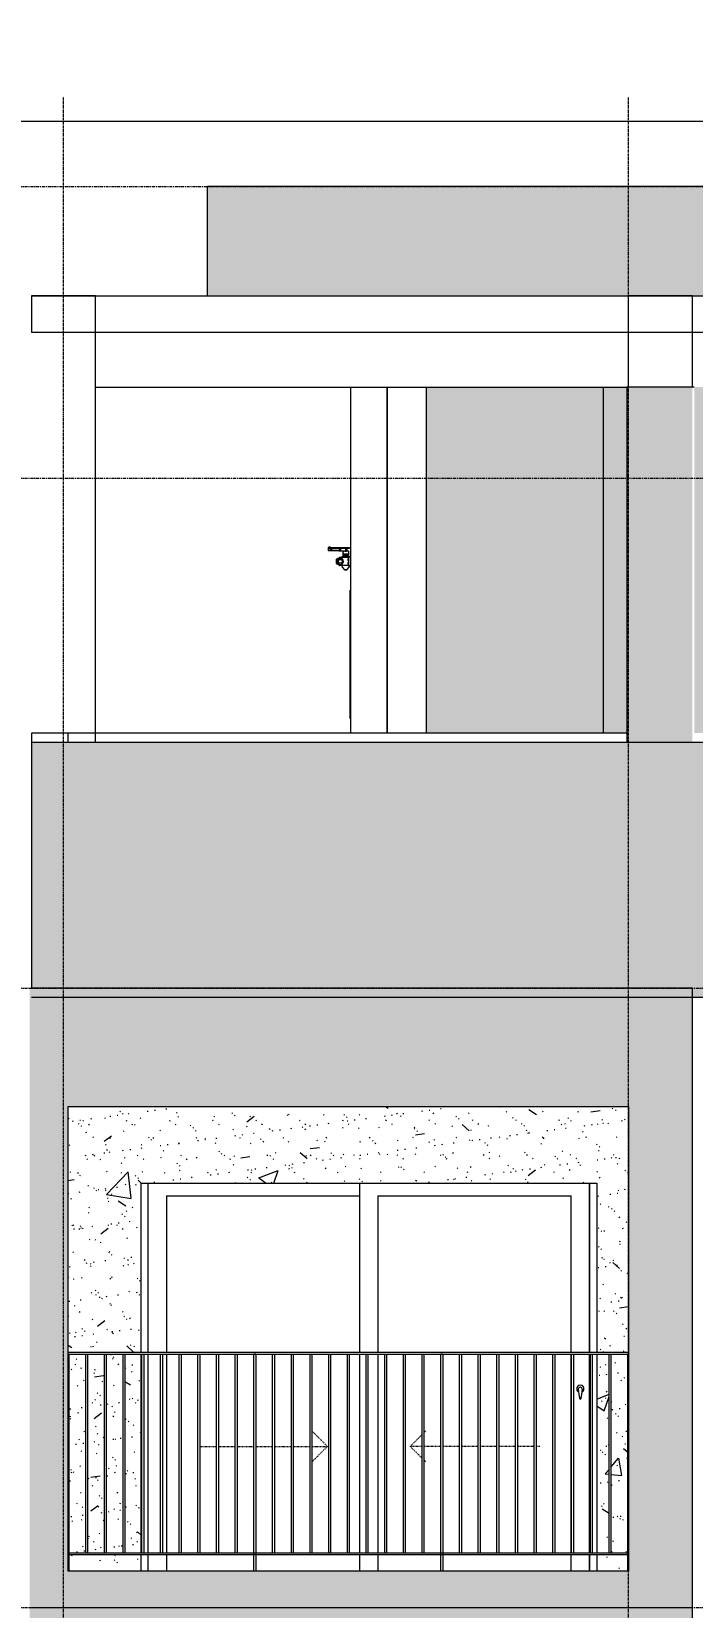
# Model space of a CAD drawing. Header units: millimetres. Extents: x 3451 to 201731, y -8641 to 35300.
# Drawn here: x 69762 to 73387, y 26000 to 34652 of the extents above; entities that cross this region are included whole.
import ezdxf

# ---------------------------------------------------------------- set-up
doc = ezdxf.new("R2010")
doc.units = ezdxf.units.MM
for name, pattern in [('Centre', [31.75, 6.35, -4.7625, 15.875, -4.7625]), ('Dash', [6, 3, -3]), ('Grid Line', [22.225, 12.7, -3.175, 3.175, -3.175])]:
    doc.linetypes.add(name, pattern=pattern)
for name, color, linetype, lineweight in [('0-1', 7, 'Continuous', 5), ('A-ANNO-DIMS', 211, 'Continuous', 9), ('A-ANNO-DIMS-150', 211, 'Continuous', 9), ('A-DOOR', 31, 'Continuous', 9), ('A-DOOR-FRAM', 31, 'Continuous', 9), ('A-DOOR-HDLN', 31, 'Dash', 18), ('A-FLOR-2', 7, 'Continuous', 9), ('A-FLOR-HRAL', 11, 'Continuous', 9), ('A-FLOR-LEVL-2', 51, 'Centre', 9), ('A-WALL', 113, 'Continuous', 9), ('A-WALL-PATT-2', 9, 'Continuous', 9), ('A-WALL-PATT-3', 111, 'Continuous', 5), ('A-WALL-PATT-4', 111, 'Continuous', 9), ('I-WALL', 2, 'Continuous', 9), ('I-WALL-1', 7, 'Continuous', 9), ('S-BEAM-3', 7, 'Continuous', 9), ('S-COLS', 52, 'Continuous', 9), ('S-COLS-1', 7, 'Continuous', 9), ('S-GRID-1', 1, 'Grid Line', 9)]:
    doc.layers.add(name, color=color, linetype=linetype, lineweight=lineweight)
doc.styles.add('UTM Avo', font='', dxfattribs={"width": 0.9, "height": 375})
doc.styles.get('UTM Avo').set_extended_font_data('UTM Avo')
doc.dimstyles.new('1_Dim_chi_tiet_2_5', dxfattribs={"dimscale": 304.8, "dimtxt": 374.737856, "dimasz": 0.590551, "dimexe": 0.492126, "dimexo": 0.0625, "dimgap": 0.049213, "dimtad": 1, "dimdec": 0, "dimrnd": 5, "dimzin": 0, "dimdsep": 46, "dimtxsty": 'UTM Avo', "dimblk1": 'OBLIQUE', "dimblk2": 'OBLIQUE', "dimsah": 1, "dimcen": 0.09, "dimdle": 0.492126, "dimazin": 0, "dimtfac": 1, "dimtdec": 4, "dimtix": 1, "dimtmove": 0, "dimatfit": 3, "dimfxl": 0.984252, "dimfxlon": 1, "dimtvp": 1, "dimtolj": 1, "dimtzin": 0, "dimarcsym": 2})

# ---------------------------------------------------------------- blocks, each defined once
blk = doc.blocks.new('NCV_TKTC_KET CAU_rvt-1-TKCS_MẶT CẮT C')
at = {"layer": 'A-FLOR-2'}
for p, q in [((69761.9, 33200), (69761.9, 33000)), ((69761.9, 33200), (78236.9, 33200)), ((78236.9, 33000), (69761.9, 33000))]:
    blk.add_line(p, q, dxfattribs=at)
at = {"layer": 'S-BEAM-3'}
blk.add_line((70111.8, 32700), (73026.9, 32700), dxfattribs=at)
at = {"layer": 'S-COLS-1'}
for p, q in [((70111.8, 33200), (69761.8, 33200)), ((70111.8, 30750), (70111.8, 33200)), ((73036.9, 32700), (73036.9, 33200)), ((73386.9, 33200), (73036.9, 33200)), ((73386.9, 32700), (73386.9, 33200))]:
    blk.add_line(p, q, dxfattribs=at)
blk = doc.blocks.new('NCV_TKTC_TANG 6 - 8_rvt-2-TKCS_MẶT CẮT C')
at = {"layer": 'A-WALL-PATT-2'}
h = blk.add_hatch(dxfattribs=at)
h.set_pattern_fill('FP_4', color=256, style=0, pattern_type=2)
h.set_pattern_definition([(50, (49422.4, 14125), (1093.104, -95.634), [114.3, -1257.3]), (355, (49422.4, 14125), (-211.457, 1146.34), [91.44, -1005.84]), (100.451, (49513.5, 14117), (881.656, 1050.7), [97.14, -1068.54]), (46.184, (49422.4, 14429.8), (1626.475, -252.26), [171.45, -1885.95]), (96.636, (49558, 14408.8), (1424.42, 1484.565), [145.71, -1602.81]), (351.184, (49422.4, 14429.8), (1424.43, 1484.55), [137.16, -1508.76]), (21, (49574.8, 14353.6), (909.686, -613.59), [114.3, -1257.3]), (326, (49574.8, 14353.6), (370.81, 1105.13), [91.44, -1005.84]), (71.451, (49650.6, 14302.5), (1280.503, 491.528), [97.14, -1068.54]), (37.5, (49422.43, 14125), (18.5313, 507.33), [50.292, -943.356, 50.292, -970.788, -1009.65]), (37.5, (49422.43, 14125), (18.5313, 507.33), [-2014.728, 50.292, -959.358]), (7.5, (49422.43, 14125), (400.918, 601.084), [50.292, -531.876, 50.292, -920.496, -384.81]), (7.5, (49422.43, 14125), (400.918, 601.084), [-1552.956, 50.292, -334.518]), (327.5, (49082.58, 14125), (813.545, -34.374), [50.292, -330.708, 50.292, -1138.428, -1577.34]), (327.5, (49082.58, 14125), (813.545, -34.374), [-1569.72, 50.292, -1527.048]), (317.5, (48930.2, 14125), (888.775, 152.56), [50.292, -445.008, 50.292, -739.14, -1120.14]), (317.5, (48930.2, 14125), (888.775, 152.56), [-1284.732, 50.292, -1069.848])])
h.paths.add_polyline_path([(73031.9, 26200), (73031.9, 26290), (72861.9, 26290), (72861.9, 26200), (72883, 26200)])
h.paths.add_polyline_path([(70310.7, 26200), (70362.4, 26200), (70362.4, 26290), (69966.9, 26290), (69966.9, 26200), (69997.6, 26200)])
h.paths.add_polyline_path([(70161.9, 26300), (70161.9, 27390), (70069.4, 27390), (70069.4, 26300)])
h.paths.add_polyline_path([(70274.4, 26300), (70362.4, 26300), (70362.4, 27390), (70274.4, 27390), (70274.4, 27334.1)])
h.paths.add_polyline_path([(73031.9, 26300), (73031.9, 27390), (72939.4, 27390), (72939.4, 26300)])
h.paths.add_polyline_path([(72929.4, 26300), (72929.4, 27390), (72861.9, 27390), (72861.9, 26300), (72883, 26300)])
h.paths.add_polyline_path([(70171.9, 26300), (70264.4, 26300), (70264.4, 27390), (70171.9, 27390), (70171.9, 27217.9)])
h.paths.add_polyline_path([(70005.8, 26300), (70059.4, 26300), (70059.4, 27390), (69966.9, 27390), (69966.9, 26300)])
h.paths.add_polyline_path([(69961.9, 27400), (70362.4, 27400), (70362.4, 28330), (72861.9, 28330), (72861.9, 27400), (73035.3, 27400), (73035.3, 28750), (69961.9, 28750), (69961.9, 28533.1)])
h = blk.add_hatch(dxfattribs=at)
h.set_pattern_fill('FP_5', color=256, style=0, pattern_type=2)
h.set_pattern_definition([(37.5, (49422.43, 14125), (-4.79953, 146.8239), [5.029, -110.795, 5.029, -124.511, -123.825]), (37.5, (49422.43, 14125), (-4.79953, 146.8239), [-245.364, 5.029, -118.796]), (7.5, (49422.43, 14125), (134.8574, 215.0472), [5.029, -57.455, 5.029, -99.365, -40.005]), (7.5, (49422.43, 14125), (134.8574, 215.0472), [-166.878, 5.029, -34.976]), (327.5, (49328.7, 14125), (237.29776, 0.4316), [5.029, -33.071, 5.029, -132.131, -179.07]), (327.5, (49328.7, 14125), (237.29776, 0.4316), [-175.26, 5.029, -174.041]), (317.5, (49328.7, 14125), (229.067, 66.8792), [5.029, -14.021, 5.029, -84.887, -102.87]), (317.5, (49328.7, 14125), (229.067, 66.8792), [-108.966, 5.029, -97.841])])
h.paths.add_polyline_path([(73031.9, 26200), (73031.9, 26290), (72861.9, 26290), (72861.9, 26200), (72883, 26200)])
h.paths.add_polyline_path([(70310.7, 26200), (70362.4, 26200), (70362.4, 26290), (69966.9, 26290), (69966.9, 26200), (69997.6, 26200)])
h.paths.add_polyline_path([(70161.9, 26300), (70161.9, 27390), (70069.4, 27390), (70069.4, 26300)])
h.paths.add_polyline_path([(70274.4, 26300), (70362.4, 26300), (70362.4, 27390), (70274.4, 27390), (70274.4, 27334.1)])
h.paths.add_polyline_path([(73031.9, 26300), (73031.9, 27390), (72939.4, 27390), (72939.4, 26300)])
h.paths.add_polyline_path([(72929.4, 26300), (72929.4, 27390), (72861.9, 27390), (72861.9, 26300), (72883, 26300)])
h.paths.add_polyline_path([(70171.9, 26300), (70264.4, 26300), (70264.4, 27390), (70171.9, 27390), (70171.9, 27217.9)])
h.paths.add_polyline_path([(70005.8, 26300), (70059.4, 26300), (70059.4, 27390), (69966.9, 27390), (69966.9, 26300)])
h.paths.add_polyline_path([(69961.9, 27400), (70362.4, 27400), (70362.4, 28330), (72861.9, 28330), (72861.9, 27400), (73035.3, 27400), (73035.3, 28750), (69961.9, 28750), (69961.9, 28533.1)])
at = {"layer": 'I-WALL-1'}
for p, q in [((70362.4, 27400), (70362.4, 28330)), ((70362.4, 28330), (72861.9, 28330)), ((72861.9, 28330), (72861.9, 27400)), ((70362.4, 26300), (70362.4, 27390)), ((72861.9, 27390), (72861.9, 26300)), ((70362.4, 26200), (70362.4, 26290)), ((72861.9, 26290), (72861.9, 26200))]:
    blk.add_line(p, q, dxfattribs=at)
blk = doc.blocks.new('FD_01 - FD_01-1200x2200mm-V37-TKCS_MẶT CẮT C')
at = {"layer": 'A-DOOR'}
for p, q in [((71388.5, 31818.5), (71388.5, 31815.5)), ((71388.9, 31818.5), (71388.9, 31818.5)), ((71388.9, 31818.5), (71396.6, 31818.5)), ((71388.9, 31815.5), (71388.9, 31815.5)), ((71388.9, 31815.5), (71396.6, 31815.5)), ((71389.6, 31814.5), (71389.6, 31800.5)), ((71390.1, 31820.3), (71390.1, 31818.5)), ((71402.1, 31820.3), (71390.1, 31820.3)), ((71390.1, 31820.3), (71402.1, 31820.3)), ((71390.2, 31814.5), (71394.4, 31814.5)), ((71394.4, 31800.5), (71390.4, 31800.5)), ((71391.1, 31815.5), (71391.1, 31814.5)), ((71394.4, 31814.5), (71402.6, 31814.5)), ((71402, 31800.5), (71394.4, 31800.5)), ((71396.1, 31818.5), (71398.6, 31818.5)), ((71398.6, 31818.5), (71396.1, 31818.5)), ((71397.7, 31818.5), (71396.1, 31818.5)), ((71396.1, 31818.5), (71397.7, 31818.5)), ((71396.1, 31815.5), (71398.6, 31815.5)), ((71398.6, 31815.5), (71396.1, 31815.5)), ((71398.6, 31815.5), (71396.1, 31815.5)), ((71396.1, 31815.5), (71398.6, 31815.5)), ((71398.2, 31818.5), (71396.6, 31818.5)), ((71396.6, 31818.5), (71398.2, 31818.5)), ((71398.2, 31815.5), (71396.6, 31815.5)), ((71396.6, 31815.5), (71398.2, 31815.5)), ((71447.6, 31812.5), (71397.6, 31812.5)), ((71397.6, 31802.5), (71447.6, 31802.5)), ((71398.2, 31818.5), (71448.8, 31818.5)), ((71398.2, 31815.5), (71448.8, 31815.5)), ((71401.1, 31814.5), (71401.1, 31815.5)), ((71401.4, 31809.5), (71401.4, 31811.5)), ((71401.4, 31804.8), (71401.4, 31807.2)), ((71402.6, 31814.5), (71402, 31814.5)), ((71402, 31814.5), (71403.6, 31814.5)), ((71402, 31814.5), (71402, 31800.5)), ((71403.6, 31800.5), (71402, 31800.5)), ((71402.1, 31818.5), (71402.1, 31820.3)), ((71402.6, 31800.5), (71402.6, 31814.5)), ((71403.1, 31811.5), (71403.4, 31811.5)), ((71403.4, 31803.5), (71403.1, 31803.5)), ((71403.4, 31811.5), (71405.3, 31811.5)), ((71405.3, 31803.5), (71403.4, 31803.5)), ((71405.3, 31811.5), (71405.3, 31803.5)), ((71425.4, 31814.5), (71423.4, 31814.5)), ((71423.4, 31814.5), (71425.4, 31814.5)), ((71491.4, 31814.5), (71425.4, 31814.5)), ((71434.6, 31730.7), (71434.6, 31754.3)), ((71435.6, 31756.1), (71451.1, 31764.7)), ((71444, 31742.5), (71449.8, 31752.5)), ((71452.3, 31813.5), (71447.6, 31813.5)), ((71447.6, 31801.5), (71452.3, 31801.5)), ((71448.8, 31818.5), (71449.8, 31818.5)), ((71448.8, 31815.5), (71449.8, 31815.5)), ((71449.8, 31818.5), (71475.4, 31818.5)), ((71449.8, 31815.5), (71475.4, 31815.5)), ((71449.8, 31752.5), (71461.4, 31752.5)), ((71452.1, 31765), (71496.3, 31765)), ((71452.3, 31800.5), (71480.4, 31800.5)), ((71461.4, 31752.5), (71467.1, 31742.5)), ((71465.4, 31772), (71465.4, 31765)), ((71466.1, 31772), (71465.4, 31772)), ((71465.4, 31772), (71479.9, 31772)), ((71500.4, 31798), (71470.4, 31798)), ((71470.4, 31784.6), (71470.4, 31792.9)), ((71470.4, 31776), (71470.4, 31782)), ((71470.4, 31782), (71485.4, 31782)), ((71485.4, 31776), (71470.4, 31776)), ((71480.4, 31798), (71474.6, 31798)), ((71474.9, 31784), (71482.2, 31784)), ((71474.9, 31782), (71474.9, 31784)), ((71474.9, 31774), (71474.9, 31776)), ((71478.6, 31774), (71474.9, 31774)), ((71475.4, 31818.5), (71476.6, 31818.5)), ((71475.4, 31815.5), (71476.6, 31815.5)), ((71475.9, 31818.5), (71476.5, 31818.5)), ((71476.5, 31818.5), (71475.9, 31818.5)), ((71475.9, 31815.5), (71476.5, 31815.5)), ((71476.5, 31815.5), (71475.9, 31815.5)), ((71475.9, 31774), (71475.9, 31772)), ((71477.1, 31774), (71475.9, 31774)), ((71475.9, 31774), (71476.2, 31774)), ((71476.2, 31774), (71477.1, 31774)), ((71476.6, 31818.5), (71505.9, 31818.5)), ((71476.6, 31815.5), (71505.9, 31815.5)), ((71482.6, 31774), (71478.6, 31774)), ((71478.6, 31774), (71482.6, 31774)), ((71482.2, 31774), (71478.6, 31774)), ((71479.9, 31772), (71504.5, 31772)), ((71480, 31800.7), (71480, 31798)), ((71484, 31798), (71480, 31798)), ((71480, 31798), (71480.1, 31798)), ((71480.7, 31798), (71481.6, 31798)), ((71481.6, 31798), (71481.1, 31798)), ((71481.1, 31798), (71484.3, 31798)), ((71481.2, 31800.7), (71481.2, 31797.7)), ((71482.2, 31784), (71492.3, 31784)), ((71482.2, 31782), (71482.2, 31784)), ((71482.2, 31774), (71482.2, 31776)), ((71487.3, 31774), (71482.2, 31774)), ((71482.6, 31774), (71487.3, 31774)), ((71487.3, 31774), (71482.6, 31774)), ((71483.6, 31814), (71487.6, 31814)), ((71487.6, 31801), (71483.6, 31801)), ((71491, 31798), (71484, 31798)), ((71484.3, 31798), (71489.8, 31798)), ((71485.4, 31814), (71487.4, 31814)), ((71487.4, 31801), (71485.4, 31801)), ((71485.4, 31782), (71500.4, 31782)), ((71500.4, 31776), (71485.4, 31776)), ((71487.3, 31774), (71491.3, 31774)), ((71493.6, 31774), (71487.3, 31774)), ((71492.3, 31774), (71487.3, 31774)), ((71487.4, 31814), (71489.3, 31814)), ((71489.3, 31801), (71487.4, 31801)), ((71488.9, 31814), (71487.6, 31814)), ((71487.6, 31801), (71487.6, 31814)), ((71487.6, 31814), (71488.8, 31814)), ((71487.6, 31801), (71487.6, 31814)), ((71487.6, 31801), (71488.9, 31801)), ((71489.3, 31814), (71492.7, 31814)), ((71489.3, 31801), (71489.3, 31814)), ((71492.7, 31801), (71489.3, 31801)), ((71489.8, 31798), (71489.4, 31798)), ((71489.8, 31797.7), (71489.8, 31814)), ((71496.3, 31798), (71490.5, 31798)), ((71490.8, 31798), (71491, 31798)), ((71491, 31798), (71491, 31814)), ((71491.3, 31774), (71493.9, 31774)), ((71491.4, 31814.5), (71493.4, 31814.5)), ((71493.4, 31814.5), (71491.4, 31814.5)), ((71492.3, 31784), (71495, 31784)), ((71492.3, 31782), (71492.3, 31784)), ((71492.3, 31774), (71492.3, 31776)), ((71493.6, 31774), (71492.3, 31774)), ((71493.5, 31801), (71493.5, 31814)), ((71493.9, 31774), (71493.6, 31774)), ((71495, 31774), (71493.6, 31774)), ((71493.9, 31772), (71493.9, 31774)), ((71495, 31782), (71495, 31784)), ((71495, 31774), (71495, 31776)), ((71496.3, 31765), (71499.3, 31765)), ((71504.5, 31765), (71498.8, 31765)), ((71499.3, 31765), (71500.3, 31765)), ((71511.9, 31765), (71500.3, 31765)), ((71500.4, 31792.9), (71500.4, 31784.6)), ((71500.4, 31782), (71500.4, 31776)), ((71500.6, 31762), (71500.6, 31723)), ((71504.5, 31772), (71503.8, 31772)), ((71503.8, 31765), (71504.5, 31765)), ((71504.5, 31765), (71504.5, 31772)), ((71505.9, 31815.5), (71505.9, 31818.5)), ((71451.1, 31720.3), (71435.6, 31728.9)), ((71449.8, 31732.5), (71444, 31742.5)), ((71461.4, 31732.5), (71449.8, 31732.5)), ((71496.3, 31720), (71452.1, 31720)), ((71467.1, 31742.5), (71461.4, 31732.5)), ((71465.4, 31720), (71465.4, 31712.4)), ((71465.7, 31711.7), (71478.7, 31696.3)), ((71479.4, 31697), (71481.3, 31697)), ((71481.3, 31697), (71479.4, 31697)), ((71488.4, 31696), (71481.4, 31696)), ((71481.4, 31696), (71488.4, 31696)), ((71488.6, 31697), (71490.5, 31697)), ((71490.5, 31697), (71488.6, 31697)), ((71491.2, 31696.3), (71504.2, 31711.7)), ((71499.3, 31720), (71496.3, 31720)), ((71498.7, 31720), (71504.4, 31720)), ((71500.3, 31720), (71499.3, 31720)), ((71500.3, 31720), (71511.9, 31720)), ((71504.4, 31720), (71503.8, 31720)), ((71504.4, 31712.4), (71504.4, 31720)), ((71509.9, 31585), (71511.9, 31585)), ((71509.9, 30880), (71509.9, 31585)), ((71511.9, 30880), (71509.9, 30880))]:
    blk.add_line(p, q, dxfattribs=at)
at = {"layer": 'A-DOOR', "flags": 128}
for points in [[(71405.3, 31811.5), (71406, 31811), (71406.7, 31810.4), (71407.2, 31809.7), (71407.6, 31809), (71407.8, 31808.3), (71407.9, 31807.5)], [(71407.9, 31807.5), (71407.8, 31806.7), (71407.6, 31806), (71407.2, 31805.3), (71406.7, 31804.6), (71406, 31804), (71405.3, 31803.5)], [(71500.6, 31762), (71500.6, 31762.7), (71500.6, 31763.3), (71500.5, 31763.9), (71500.5, 31764.3), (71500.4, 31764.7), (71500.4, 31764.9), (71500.3, 31765)], [(71500.4, 31764.9), (71500.4, 31764.7), (71500.5, 31764.3), (71500.5, 31763.9), (71500.6, 31763.3), (71500.6, 31762.7), (71500.6, 31762)], [(71465.7, 31711.7), (71465.7, 31711.7), (71465.6, 31711.8), (71465.6, 31711.8), (71465.6, 31711.8), (71465.6, 31711.9), (71465.6, 31711.9), (71465.5, 31712), (71465.5, 31712), (71465.5, 31712), (71465.5, 31712.1), (71465.5, 31712.1), (71465.5, 31712.2), (71465.5, 31712.2), (71465.4, 31712.3), (71465.4, 31712.3), (71465.4, 31712.3), (71465.4, 31712.4), (71465.4, 31712.4)], [(71479.4, 31696), (71479.3, 31696), (71479.3, 31696), (71479.3, 31696), (71479.2, 31696), (71479.2, 31696), (71479.1, 31696), (71479.1, 31696), (71479.1, 31696), (71479, 31696.1), (71479, 31696.1), (71479, 31696.1), (71478.9, 31696.1), (71478.9, 31696.1), (71478.9, 31696.1), (71478.8, 31696.2), (71478.8, 31696.2), (71478.8, 31696.2), (71478.8, 31696.2), (71478.7, 31696.3), (71478.7, 31696.3), (71478.7, 31696.3), (71478.7, 31696.3)], [(71490.5, 31696), (71490.5, 31696), (71490.5, 31696), (71490.5, 31696), (71490.4, 31696), (71490.4, 31696), (71490.4, 31696), (71490.3, 31696), (71490.2, 31696), (71490.2, 31696), (71490.1, 31696), (71490, 31696), (71489.9, 31696), (71489.8, 31696), (71489.7, 31696), (71489.5, 31696), (71489.4, 31696), (71489.3, 31696), (71489.1, 31696), (71489, 31696), (71488.8, 31696), (71488.7, 31696), (71488.5, 31696), (71488.3, 31696), (71488.1, 31696), (71487.9, 31696), (71487.8, 31696), (71487.6, 31696), (71487.4, 31696), (71487.2, 31696), (71487, 31696), (71486.7, 31696), (71486.5, 31696), (71486.3, 31696), (71486.1, 31696), (71485.9, 31696), (71485.7, 31696), (71485.4, 31696), (71485.2, 31696), (71485, 31696), (71484.8, 31696), (71484.6, 31696), (71484.3, 31696), (71484.1, 31696), (71483.9, 31696), (71483.7, 31696), (71483.5, 31696), (71483.2, 31696), (71483, 31696), (71482.8, 31696), (71482.6, 31696), (71482.4, 31696), (71482.2, 31696), (71482, 31696), (71481.8, 31696), (71481.7, 31696), (71481.5, 31696), (71481.3, 31696), (71481.1, 31696), (71481, 31696), (71480.8, 31696), (71480.7, 31696), (71480.5, 31696), (71480.4, 31696), (71480.3, 31696), (71480.2, 31696), (71480, 31696), (71479.9, 31696), (71479.8, 31696), (71479.8, 31696), (71479.7, 31696), (71479.6, 31696), (71479.6, 31696), (71479.5, 31696), (71479.5, 31696), (71479.4, 31696), (71479.4, 31696), (71479.4, 31696), (71479.4, 31696)], [(71479.4, 31696), (71479.4, 31696), (71479.4, 31696), (71479.4, 31696), (71479.4, 31696), (71479.5, 31696), (71479.5, 31696), (71479.6, 31696), (71479.6, 31696), (71479.7, 31696), (71479.8, 31696), (71479.9, 31696), (71480, 31696), (71480.1, 31696), (71480.2, 31696), (71480.3, 31696), (71480.5, 31696), (71480.6, 31696), (71480.7, 31696), (71480.9, 31696), (71481.1, 31696), (71481.2, 31696), (71481.4, 31696), (71481.6, 31696), (71481.7, 31696), (71481.9, 31696), (71482.1, 31696), (71482.3, 31696), (71482.5, 31696), (71482.7, 31696), (71482.9, 31696), (71483.1, 31696), (71483.3, 31696), (71483.6, 31696), (71483.8, 31696), (71484, 31696), (71484.2, 31696), (71484.4, 31696), (71484.7, 31696), (71484.9, 31696), (71485.1, 31696), (71485.3, 31696), (71485.5, 31696), (71485.8, 31696), (71486, 31696), (71486.2, 31696), (71486.4, 31696), (71486.6, 31696), (71486.8, 31696), (71487.1, 31696), (71487.3, 31696), (71487.5, 31696), (71487.7, 31696), (71487.8, 31696), (71488, 31696), (71488.2, 31696), (71488.4, 31696), (71488.6, 31696), (71488.7, 31696), (71488.9, 31696), (71489, 31696), (71489.2, 31696), (71489.3, 31696), (71489.5, 31696), (71489.6, 31696), (71489.7, 31696), (71489.8, 31696), (71489.9, 31696), (71490, 31696), (71490.1, 31696), (71490.2, 31696), (71490.3, 31696), (71490.3, 31696), (71490.4, 31696), (71490.4, 31696), (71490.5, 31696), (71490.5, 31696), (71490.5, 31696), (71490.5, 31696)], [(71491.2, 31696.3), (71491.2, 31696.3), (71491.2, 31696.3), (71491.1, 31696.2), (71491.1, 31696.2), (71491.1, 31696.2), (71491, 31696.2), (71491, 31696.2), (71491, 31696.1), (71491, 31696.1), (71490.9, 31696.1), (71490.9, 31696.1), (71490.9, 31696.1), (71490.8, 31696.1), (71490.8, 31696), (71490.8, 31696), (71490.7, 31696), (71490.7, 31696), (71490.6, 31696), (71490.6, 31696), (71490.6, 31696), (71490.5, 31696), (71490.5, 31696)], [(71500.3, 31720), (71500.4, 31720.1), (71500.4, 31720.3), (71500.5, 31720.7), (71500.5, 31721.1), (71500.6, 31721.7), (71500.6, 31722.3), (71500.6, 31723)], [(71500.6, 31723), (71500.6, 31722.3), (71500.6, 31721.7), (71500.5, 31721.1), (71500.5, 31720.7), (71500.4, 31720.3), (71500.4, 31720.1)], [(71504.4, 31712.4), (71504.4, 31712.4), (71504.4, 31712.3), (71504.4, 31712.3), (71504.4, 31712.2), (71504.4, 31712.2), (71504.4, 31712.1), (71504.4, 31712.1), (71504.4, 31712.1), (71504.4, 31712), (71504.3, 31712), (71504.3, 31711.9), (71504.3, 31711.9), (71504.3, 31711.9), (71504.3, 31711.8), (71504.2, 31711.8), (71504.2, 31711.7), (71504.2, 31711.7), (71504.2, 31711.7)]]:
    blk.add_lwpolyline(points, dxfattribs=at)
at = {"layer": 'A-DOOR'}
for centre, radius, start, end in [((71436.6, 31754.3), 2, 119.19749, 180), ((71455.6, 31742.5), 17, 0, 180), ((71455.6, 31742.5), 16.5, 0, 180), ((71452.1, 31763), 2, 90, 119.19749), ((71455.6, 31742.5), 17, 60, 75), ((71436.6, 31730.7), 2, 180, 240.80251), ((71455.6, 31742.5), 17, 180, 0), ((71455.6, 31742.5), 16.5, 180, 0), ((71452.1, 31722), 2, 240.80251, 270), ((71455.6, 31742.5), 17, 285, 300)]:
    blk.add_arc(centre, radius, start, end, dxfattribs=at)
for centre, major_axis, ratio, start_param, end_param in [((71398.5, 31807.5), (0, 5), 0.965835, 5.402701, 5.632805), ((71398.5, 31807.5), (0, 5), 0.965835, 3.791973, 4.022077), ((71401.6, 31807.5), (0, 7), 0.259156, 6.021386, 6.283185), ((71402.2, 31807.5), (0, 2.5), 0.259156, 1.832596, 2.879793), ((71402.2, 31807.5), (0, 2.5), 0.259156, 1.832596, 2.879793), ((71401.6, 31807.5), (0, 7), 0.259156, 3.141593, 3.403392), ((71402.2, 31807.5), (0, 2.5), 0.259156, 0.261799, 0.523599), ((71402.2, 31807.5), (0, 2.5), 0.259156, 0.261799, 0.523599), ((71404.1, 31807.5), (0, 2.5), 0.259156, 4.712389, 7.853982), ((71404.1, 31807.5), (0, 2.5), 0.259156, 1.570796, 4.712389), ((71403.6, 31807.5), (0, 7), 0.259156, 4.712389, 6.283185), ((71403.6, 31807.5), (0, 7), 0.259156, 3.141593, 4.712389), ((71447.6, 31807.5), (0, 6), 0.965835, 4.712389, 6.806784), ((71447.6, 31807.5), (0, 6), 0.965835, 2.617994, 4.712389), ((71447.6, 31807.5), (0, 5), 0.965835, 4.712389, 6.544985), ((71447.6, 31807.5), (0, 5), 0.965835, 2.879793, 4.712389), ((71452.3, 31807.5), (0, 7), 0.965835, 0.261799, 0.785398), ((71452.3, 31807.5), (0, 7), 0.965835, 2.356194, 4.712389), ((71452.3, 31807.5), (0, 6), 0.965835, 4.712389, 6.806784), ((71452.3, 31807.5), (0, 6), 0.965835, 2.617994, 4.712389), ((71452.3, 31807.5), (0, 7), 0.965835, 4.712389, 6.021386), ((71470.4, 31786), (0, 12), 0.000349, 0, 0.959931), ((71470.4, 31788), (0, 6), 0.000349, 3.141593, 4.101524), ((71480.4, 31807.5), (0, 7), 0.965835, 5.776005, 6.536775), ((71480.4, 31807.5), (0, 7), 0.965835, 2.888003, 3.648773), ((71485.9, 31807.5), (0, 6.79), 0.259156, 0.291061, 0.547008), ((71485.9, 31807.5), (0, 6.79), 0.259156, 2.594585, 2.850532), ((71487.9, 31807.5), (0, 6.79), 0.259156, 0.291061, 1.058902), ((71487.9, 31807.5), (0, 6.79), 0.259156, 2.082691, 2.850532), ((71487.7, 31807.5), (0, 2.5), 0.259156, 4.712389, 7.853982), ((71487.7, 31807.5), (0, 2.5), 0.259156, 1.570796, 4.712389), ((71500.4, 31786), (0, 12), 0.000349, 0, 0.959931), ((71500.4, 31788), (0, 6), 0.000349, 3.141593, 4.101524)]:
    blk.add_ellipse(centre, major_axis=major_axis, ratio=ratio, start_param=start_param, end_param=end_param, dxfattribs=at)
for points, knots in [([(71486.6, 31807.5), (71486.6, 31807.8), (71486.6, 31808.2), (71486.5, 31808.7), (71486.5, 31809), (71486.4, 31809.4), (71486.3, 31809.8), (71486.2, 31810), (71486.2, 31810.3), (71486.1, 31810.4), (71486, 31810.6), (71486, 31810.8), (71485.8, 31811.1), (71485.7, 31811.3), (71485.6, 31811.5), (71485.5, 31811.7), (71485.4, 31811.8), (71485.3, 31812), (71485.1, 31812.3), (71484.9, 31812.5), (71484.6, 31812.8), (71484.2, 31813.2), (71483.8, 31813.5), (71483.6, 31813.6)], [0, 0, 0, 0, 0.1, 0.15, 0.2, 0.25, 0.3, 0.35, 0.375, 0.4, 0.425, 0.45, 0.5, 0.55, 0.575, 0.6, 0.625, 0.65, 0.7, 0.75, 0.8, 0.9, 1, 1, 1, 1]), ([(71483.6, 31801.4), (71483.8, 31801.5), (71484.2, 31801.8), (71484.6, 31802.2), (71484.9, 31802.5), (71485.1, 31802.7), (71485.3, 31803), (71485.4, 31803.2), (71485.5, 31803.3), (71485.6, 31803.5), (71485.7, 31803.7), (71485.8, 31803.9), (71486, 31804.2), (71486, 31804.4), (71486.1, 31804.6), (71486.2, 31804.7), (71486.2, 31805), (71486.3, 31805.2), (71486.4, 31805.6), (71486.5, 31806), (71486.5, 31806.3), (71486.6, 31806.8), (71486.6, 31807.2), (71486.6, 31807.5)], [0, 0, 0, 0, 0.1, 0.2, 0.25, 0.3, 0.35, 0.375, 0.4, 0.425, 0.45, 0.5, 0.55, 0.575, 0.6, 0.625, 0.65, 0.7, 0.75, 0.8, 0.85, 0.9, 1, 1, 1, 1]), ([(71500.4, 31752), (71500.4, 31753.2), (71500.3, 31755), (71500.2, 31756.9), (71500.1, 31757.9), (71499.9, 31758.5), (71499.8, 31758.7), (71499.6, 31758.4), (71499.5, 31757.6), (71499.3, 31756.4), (71499.3, 31755.4), (71499.3, 31754.9)], [0, 0, 0, 0, 0.2, 0.3, 0.4, 0.5, 0.6, 0.7, 0.8, 0.9, 1, 1, 1, 1]), ([(71499.3, 31754.9), (71499.3, 31756), (71499.4, 31757.3), (71499.6, 31758.4), (71499.8, 31758.7), (71499.9, 31758.5), (71500.1, 31757.9), (71500.2, 31756.9), (71500.3, 31755.5), (71500.4, 31753.8), (71500.4, 31752.6), (71500.4, 31752)], [0, 0, 0, 0, 0.2, 0.3, 0.4, 0.5, 0.6, 0.7, 0.8, 0.9, 1, 1, 1, 1]), ([(71499.3, 31749.1), (71499.3, 31748), (71499.4, 31746.7), (71499.6, 31745.6), (71499.8, 31745.3), (71499.9, 31745.5), (71500.1, 31746.1), (71500.2, 31747.1), (71500.3, 31748.5), (71500.4, 31750.2), (71500.4, 31751.4), (71500.4, 31752)], [0, 0, 0, 0, 0.2, 0.3, 0.4, 0.5, 0.6, 0.7, 0.8, 0.9, 1, 1, 1, 1]), ([(71500.4, 31752), (71500.4, 31750.8), (71500.3, 31749), (71500.2, 31747.1), (71500.1, 31746.1), (71499.9, 31745.5), (71499.8, 31745.3), (71499.6, 31745.6), (71499.5, 31746.4), (71499.3, 31747.6), (71499.3, 31748.6), (71499.3, 31749.1)], [0, 0, 0, 0, 0.2, 0.3, 0.4, 0.5, 0.6, 0.7, 0.8, 0.9, 1, 1, 1, 1]), ([(71500.4, 31733), (71500.4, 31734.2), (71500.3, 31736), (71500.2, 31737.9), (71500.1, 31738.9), (71499.9, 31739.5), (71499.8, 31739.7), (71499.6, 31739.4), (71499.5, 31738.6), (71499.3, 31737.4), (71499.3, 31736.4), (71499.3, 31735.9)], [0, 0, 0, 0, 0.2, 0.3, 0.4, 0.5, 0.6, 0.7, 0.8, 0.9, 1, 1, 1, 1]), ([(71499.3, 31735.9), (71499.3, 31737), (71499.4, 31738.3), (71499.6, 31739.4), (71499.8, 31739.7), (71499.9, 31739.5), (71500.1, 31738.9), (71500.2, 31737.9), (71500.3, 31736.5), (71500.4, 31734.8), (71500.4, 31733.6), (71500.4, 31733)], [0, 0, 0, 0, 0.2, 0.3, 0.4, 0.5, 0.6, 0.7, 0.8, 0.9, 1, 1, 1, 1]), ([(71499.3, 31730.1), (71499.3, 31729), (71499.4, 31727.7), (71499.6, 31726.6), (71499.8, 31726.3), (71499.9, 31726.5), (71500.1, 31727.1), (71500.2, 31728.1), (71500.3, 31729.5), (71500.4, 31731.2), (71500.4, 31732.4), (71500.4, 31733)], [0, 0, 0, 0, 0.2, 0.3, 0.4, 0.5, 0.6, 0.7, 0.8, 0.9, 1, 1, 1, 1]), ([(71500.4, 31733), (71500.4, 31731.8), (71500.3, 31730), (71500.2, 31728.1), (71500.1, 31727.1), (71499.9, 31726.5), (71499.8, 31726.3), (71499.6, 31726.6), (71499.5, 31727.4), (71499.3, 31728.6), (71499.3, 31729.6), (71499.3, 31730.1)], [0, 0, 0, 0, 0.2, 0.3, 0.4, 0.5, 0.6, 0.7, 0.8, 0.9, 1, 1, 1, 1])]:
    blk.add_open_spline(points, degree=3, knots=knots, dxfattribs=at)
for points in [[(71499.1, 31752), (71499.1, 31752.5), (71499.2, 31753.5), (71499.2, 31754.4), (71499.3, 31754.9)], [(71499.3, 31749.1), (71499.2, 31749.6), (71499.2, 31750.5), (71499.1, 31751.5), (71499.1, 31752)], [(71499.3, 31754.9), (71499.2, 31754.4), (71499.2, 31754), (71499.2, 31753.5)], [(71499.1, 31733), (71499.1, 31733.5), (71499.2, 31734.5), (71499.2, 31735.4), (71499.3, 31735.9)], [(71499.3, 31730.1), (71499.2, 31730.6), (71499.2, 31731.5), (71499.1, 31732.5), (71499.1, 31733)], [(71499.2, 31750.5), (71499.2, 31750), (71499.2, 31749.6), (71499.3, 31749.1)], [(71499.3, 31735.9), (71499.2, 31735.4), (71499.2, 31735), (71499.2, 31734.5)], [(71499.2, 31731.5), (71499.2, 31731), (71499.2, 31730.6), (71499.3, 31730.1)]]:
    blk.add_open_spline(points, degree=3, dxfattribs=at)
blk = doc.blocks.new('G1_SOF - BO TRU - 200x200-3061822-TKCS_MẶT CẮT C')
at = {"layer": 'S-COLS'}
for p, q in [((69761.9, 30800), (69761.9, 30750)), ((69961.9, 30800), (69761.9, 30800)), ((69961.9, 30750), (69961.9, 30800))]:
    blk.add_line(p, q, dxfattribs=at)
blk = doc.blocks.new('Railing - 10mm-1251313-TKCS_MẶT CẮT C')
at = {"layer": 'A-FLOR-HRAL'}
for p, q in [((61811, 5900), (61811, 6990)), ((61821, 6990), (61821, 5900))]:
    blk.add_line(p, q, dxfattribs=at)
blk = doc.blocks.new('Railing - 50 x 10mm-1251315-TKCS_MẶT CẮT C')
at = {"layer": 'A-FLOR-HRAL'}
for p, q in [((62758.1, 6990), (62748.1, 6990)), ((62748.1, 5800), (62748.1, 6990)), ((62758.1, 6990), (62758.1, 5800))]:
    blk.add_line(p, q, dxfattribs=at)
blk = doc.blocks.new('Railing - 50 x 10mm-1251311-TKCS_MẶT CẮT C')
at = {"layer": 'A-FLOR-HRAL'}
for q in [(61711.9, 6990), (61716.9, 5800)]:
    blk.add_line((61716.9, 6990), q, dxfattribs=at)
blk = doc.blocks.new('Railing - 50 x 10mm-V184-TKCS_MẶT CẮT C')
at = {"layer": 'A-FLOR-HRAL'}
for p in [(73035.3, 17190), (73031.9, 15999.8)]:
    blk.add_line(p, (73031.9, 17190), dxfattribs=at)
blk = doc.blocks.new('Railing - Railing-3829205-TKCS_MẶT CẮT C')
at = {"layer": 'A-FLOR-HRAL'}
for p, q in [((69961.9, 26300), (73035.3, 26300)), ((69961.9, 26290), (73035.3, 26290))]:
    blk.add_line(p, q, dxfattribs=at)
for name, p in [('Railing - 50 x 10mm-1251311-TKCS_MẶT CẮT C', (8250, 20400)), ('Railing - 10mm-1251313-TKCS_MẶT CẮT C', (8248.4, 20400)), ('Railing - 10mm-1251313-TKCS_MẶT CẮT C', (8350.9, 20400)), ('Railing - 10mm-1251313-TKCS_MẶT CẮT C', (8453.4, 20400)), ('Railing - 10mm-1251313-TKCS_MẶT CẮT C', (8555.9, 20400)), ('Railing - 10mm-1251313-TKCS_MẶT CẮT C', (8658.4, 20400)), ('Railing - 10mm-1251313-TKCS_MẶT CẮT C', (8760.9, 20400)), ('Railing - 10mm-1251313-TKCS_MẶT CẮT C', (8863.4, 20400)), ('Railing - 10mm-1251313-TKCS_MẶT CẮT C', (8965.9, 20400)), ('Railing - 10mm-1251313-TKCS_MẶT CẮT C', (9068.4, 20400)), ('Railing - 50 x 10mm-1251315-TKCS_MẶT CẮT C', (8233.9, 20400)), ('Railing - 10mm-1251313-TKCS_MẶT CẮT C', (9273.4, 20400)), ('Railing - 10mm-1251313-TKCS_MẶT CẮT C', (9375.9, 20400)), ('Railing - 10mm-1251313-TKCS_MẶT CẮT C', (9478.4, 20400)), ('Railing - 10mm-1251313-TKCS_MẶT CẮT C', (9580.9, 20400)), ('Railing - 10mm-1251313-TKCS_MẶT CẮT C', (9683.4, 20400)), ('Railing - 10mm-1251313-TKCS_MẶT CẮT C', (9785.9, 20400)), ('Railing - 10mm-1251313-TKCS_MẶT CẮT C', (9888.4, 20400)), ('Railing - 10mm-1251313-TKCS_MẶT CẮT C', (9990.9, 20400)), ('Railing - 10mm-1251313-TKCS_MẶT CẮT C', (10093.4, 20400)), ('Railing - 50 x 10mm-1251315-TKCS_MẶT CẮT C', (9258.8, 20400)), ('Railing - 10mm-1251313-TKCS_MẶT CẮT C', (10298.4, 20400)), ('Railing - 10mm-1251313-TKCS_MẶT CẮT C', (10400.9, 20400)), ('Railing - 10mm-1251313-TKCS_MẶT CẮT C', (10503.3, 20400)), ('Railing - 10mm-1251313-TKCS_MẶT CẮT C', (10605.8, 20400)), ('Railing - 10mm-1251313-TKCS_MẶT CẮT C', (10708.3, 20400)), ('Railing - 10mm-1251313-TKCS_MẶT CẮT C', (10810.8, 20400)), ('Railing - 10mm-1251313-TKCS_MẶT CẮT C', (10913.3, 20400)), ('Railing - 10mm-1251313-TKCS_MẶT CẮT C', (11015.8, 20400)), ('Railing - 10mm-1251313-TKCS_MẶT CẮT C', (11118.3, 20400)), ('Railing - 50 x 10mm-V184-TKCS_MẶT CẮT C', (0, 10200))]:
    blk.add_blockref(name, p)
blk = doc.blocks.new('Top Rail Type - Top Rail_Internal_-3829206-TKCS_MẶT CẮT C')
at = {"layer": 'A-FLOR-HRAL'}
for p, q in [((73035.3, 27400), (69961.9, 27400)), ((69961.9, 27390), (73035.3, 27390))]:
    blk.add_line(p, q, dxfattribs=at)
blk = doc.blocks.new('DEG_02-DEG_03 - DEG_02-2500x2400mm-CỬA ĐI 02 CÁNH TRƯỢT-V185-TKCS_MẶT CẮT C')
at = {"layer": 'A-DOOR'}
for p, q in [((71561.9, 17200), (71561.9, 18130)), ((72821.9, 18130), (72821.9, 17200)), ((70501.9, 18060), (70501.9, 17200)), ((70501.9, 18060), (71561.9, 18060)), ((71661.9, 18060), (71661.9, 17200)), ((71661.9, 18060), (72721.9, 18060)), ((72721.9, 17200), (72721.9, 18060)), ((70501.9, 17190), (70501.9, 16100)), ((71561.9, 16100), (71561.9, 17190)), ((71661.9, 17190), (71661.9, 16100)), ((72721.9, 16100), (72721.9, 17190)), ((72821.9, 17190), (72821.9, 16100)), ((70501.9, 16090), (70501.9, 16000)), ((71561.9, 16000), (71561.9, 16090)), ((71661.9, 16090), (71661.9, 16000)), ((72721.9, 16000), (72721.9, 16090)), ((72821.9, 16090), (72821.9, 16000))]:
    blk.add_line(p, q, dxfattribs=at)
at = {"layer": 'A-DOOR', "flags": 128}
blk.add_lwpolyline([(72773.4, 17008.7), (72773.4, 17008.7), (72773.4, 17008.7), (72773.4, 17008.7), (72773.4, 17008.7), (72773.3, 17008.7), (72773.3, 17008.7), (72773.3, 17008.7), (72773.3, 17008.7), (72773.3, 17008.7), (72773.2, 17008.7), (72773.2, 17008.7), (72773.2, 17008.7), (72773.2, 17008.7), (72773.1, 17008.7), (72773.1, 17008.7), (72773.1, 17008.7), (72773, 17008.7), (72773, 17008.7), (72772.9, 17008.7), (72772.9, 17008.7), (72772.8, 17008.7), (72772.8, 17008.7), (72772.7, 17008.7), (72772.7, 17008.7), (72772.6, 17008.7), (72772.6, 17008.7), (72772.5, 17008.7), (72772.5, 17008.7), (72772.4, 17008.7), (72772.4, 17008.7), (72772.3, 17008.7), (72772.3, 17008.7), (72772.2, 17008.7), (72772.1, 17008.7), (72772.1, 17008.7), (72772, 17008.7), (72772, 17008.7), (72771.9, 17008.7), (72771.8, 17008.7), (72771.8, 17008.7), (72771.7, 17008.7), (72771.7, 17008.7), (72771.6, 17008.7), (72771.5, 17008.7), (72771.5, 17008.7), (72771.4, 17008.7), (72771.4, 17008.7), (72771.3, 17008.7), (72771.3, 17008.7), (72771.2, 17008.7), (72771.2, 17008.7), (72771.1, 17008.7), (72771.1, 17008.7), (72771, 17008.7), (72771, 17008.7), (72770.9, 17008.7), (72770.9, 17008.7), (72770.8, 17008.7), (72770.8, 17008.7), (72770.7, 17008.7), (72770.7, 17008.7), (72770.7, 17008.7), (72770.6, 17008.7), (72770.6, 17008.7), (72770.6, 17008.7), (72770.5, 17008.7), (72770.5, 17008.7), (72770.5, 17008.7), (72770.5, 17008.7), (72770.5, 17008.7), (72770.4, 17008.7), (72770.4, 17008.7), (72770.4, 17008.7), (72770.4, 17008.7), (72770.4, 17008.7), (72770.4, 17008.7)], dxfattribs=at)
at = {"layer": 'A-DOOR'}
for centre, radius, start, end in [((72771.9, 17000), 20, 0, 180), ((72771.9, 17000), 20, 180, 240), ((72770.4, 16999.2), 9.45, 90, 180), ((72925.7, 16999.2), 164.8, 180, 199.13397), ((72773.4, 16999.2), 9.45, 0, 90), ((72618.1, 16999.2), 164.8, 340.86603, 0), ((72771.9, 17000), 20, 300, 0), ((72772.3, 16946), 2.34, 199.13397, 261.03098), ((72771.5, 16946), 2.34, 278.96902, 340.86603)]:
    blk.add_arc(centre, radius, start, end, dxfattribs=at)
at = {"layer": 'A-DOOR-FRAM'}
for p, q in [((70401.9, 17200), (70401.9, 18130)), ((72821.9, 17200), (72821.9, 18130)), ((70401.9, 16100), (70401.9, 17190)), ((72821.9, 16100), (72821.9, 17190)), ((70401.9, 16000), (70401.9, 16090)), ((72821.9, 16000), (72821.9, 16090))]:
    blk.add_line(p, q, dxfattribs=at)
at = {"layer": 'A-DOOR-HDLN'}
for p, q in [((71384.6, 16684.2), (71299.8, 16769.1)), ((71839.1, 16684.2), (71904.4, 16749.5)), ((71914.4, 16759.5), (71924, 16769.1)), ((70684.4, 16684.2), (70776.9, 16684.2)), ((70786.9, 16684.2), (70879.4, 16684.2)), ((70889.4, 16684.2), (70981.9, 16684.2)), ((70991.9, 16684.2), (71084.4, 16684.2)), ((71094.4, 16684.2), (71186.9, 16684.2)), ((71196.9, 16684.2), (71289.4, 16684.2)), ((71299.4, 16684.2), (71384.6, 16684.2)), ((71384.6, 16684.2), (71299.8, 16599.4)), ((71839.1, 16684.2), (71904.4, 16619)), ((71904.4, 16684.2), (71839.1, 16684.2)), ((72006.9, 16684.2), (71914.4, 16684.2)), ((72109.4, 16684.2), (72016.9, 16684.2)), ((72211.9, 16684.2), (72119.4, 16684.2)), ((72314.4, 16684.2), (72221.9, 16684.2)), ((72416.9, 16684.2), (72324.4, 16684.2)), ((72519.4, 16684.2), (72426.9, 16684.2)), ((72549.1, 16684.2), (72529.4, 16684.2)), ((71914.4, 16609), (71924, 16599.4))]:
    blk.add_line(p, q, dxfattribs=at)
blk = doc.blocks.new('DIMBLOCK54-TKCS_MẶT CẮT C')
at = {"layer": 'A-ANNO-DIMS-150'}
for p, q in [((33536.9, 34458.8), (33536.9, 34008.8)), ((33536.9, 34158.8), (33536.9, 34458.8)), ((78236.9, 34458.8), (78236.9, 34008.8)), ((78236.9, 34158.8), (78236.9, 34458.8)), ((33536.9, 34158.8), (78386.9, 34158.8))]:
    blk.add_line(p, q, dxfattribs=at)
at = {"layer": 'A-ANNO-DIMS-150', "lineweight": 25}
for p, q in [((33536.9, 34158.8), (33626.9, 34248.8)), ((78236.9, 34158.8), (78326.9, 34248.8)), ((33536.9, 34158.8), (33446.9, 34068.8)), ((78236.9, 34158.8), (78146.9, 34068.8))]:
    blk.add_line(p, q, dxfattribs=at)
at = {"layer": 'A-ANNO-DIMS-150', "color": 0, "insert": (55245, 34645.9), "char_height": 375, "width": 1540.589, "attachment_point": 1, "line_spacing_factor": 1.110334, "style": 'UTM Avo'}
blk.add_mtext('44700', dxfattribs=at)
blk = doc.blocks.new('_Oblique')
at = {"color": 0, "linetype": 'ByBlock', "lineweight": -2}
blk.add_line((-0.5, -0.5), (0.5, 0.5), dxfattribs=at)

msp = doc.modelspace()

# ---------------------------------------------------------------- hatches: boundary and pattern name
at = {"layer": 'A-WALL-PATT-3'}
for points in [[(70736.9, 33200), (70736.9, 33800), (70726.9, 33800), (70726.9, 33200)], [(72886.9, 33200), (78235.3, 33200), (78235.3, 33800), (70736.9, 33800), (70736.9, 33200), (71926.9, 33200)], [(72886.9, 30800), (72886.9, 32700), (71926.9, 32700), (71926.9, 30800)], [(72896.9, 30800), (72896.9, 32700), (72886.9, 32700), (72886.9, 30800)], [(73386.9, 30750), (73386.9, 32700), (73026.9, 32700), (73026.9, 30750)], [(69761.9, 29350), (78236.9, 29350), (78236.9, 30750), (69761.9, 30750), (69761.9, 29400)], [(69751.9, 26000), (69761.9, 26000), (69761.9, 29400), (69751.9, 29400), (69751.9, 26135)], [(69761.9, 22600), (69761.9, 26000), (69751.9, 26000), (69751.9, 22600)]]:
    msp.add_hatch(color=256, dxfattribs=at).paths.add_polyline_path(points)
h = msp.add_hatch(color=256, dxfattribs=at)
h.paths.add_polyline_path([(71596.8, 26000), (73386.9, 26000), (73386.9, 29400), (69761.9, 29400), (69761.9, 26000), (70310.7, 26000)])
h.paths.add_polyline_path([(70310.7, 26200), (69961.9, 26200), (69961.9, 28750), (73035.3, 28750), (73035.3, 26200), (70953.8, 26200)])
h = msp.add_hatch(color=256, dxfattribs=at)
h.paths.add_polyline_path([(71596.8, 22600), (73386.9, 22600), (73386.9, 26000), (69761.9, 26000), (69761.9, 22600), (70310.7, 22600)])
h.paths.add_polyline_path([(70310.7, 22800), (69961.9, 22800), (69961.9, 25350), (73035.3, 25350), (73035.3, 22800), (71596.8, 22800)])
at = {"layer": 'A-WALL-PATT-4'}
h = msp.add_hatch(color=256, dxfattribs=at)
h.paths.add_polyline_path([(72896.9, 30800), (73026.9, 30800), (73026.9, 32700), (72896.9, 32700)])
h.paths.add_polyline_path([(73446.9, 30800), (73446.9, 32700), (73396.9, 32700), (73396.9, 30800)])

# ---------------------------------------------------------------- linework, layer by layer
at = {"layer": 'A-FLOR-LEVL-2'}
for p, q in [((3450.8, 33800), (93442.9, 33800)), ((3450.8, 32200), (93442.9, 32200)), ((3450.8, 29400), (93442.9, 29400)), ((3450.8, 26000), (93442.9, 26000))]:
    msp.add_line(p, q, dxfattribs=at)
at = {"layer": 'A-WALL'}
for p, q in [((71711.9, 32700), (71711.9, 30800)), ((73396.9, 32700), (73026.9, 32700)), ((73026.9, 32700), (73026.9, 30750)), ((73026.9, 30800), (69961.9, 30800)), ((73026.9, 30750), (73396.9, 30750)), ((69751.9, 29400), (69761.9, 29400)), ((73386.9, 29400), (69761.9, 29400)), ((73386.9, 15800), (73386.9, 29400)), ((69961.9, 26200), (69961.9, 28750)), ((69961.9, 28750), (73035.3, 28750)), ((73035.3, 28750), (73035.3, 26200)), ((73035.3, 26200), (69961.9, 26200)), ((69751.9, 26000), (69761.9, 26000)), ((69751.9, 26000), (73386.9, 26000))]:
    msp.add_line(p, q, dxfattribs=at)
at = {"layer": 'I-WALL'}
for p, q in [((70726.9, 33200), (70726.9, 33800)), ((78245.3, 33800), (70726.9, 33800)), ((71926.9, 32700), (71926.9, 30800)), ((72896.9, 32700), (72896.9, 30800)), ((69761.9, 30750), (69761.9, 29400)), ((69761.9, 30750), (78648.6, 30750)), ((69761.9, 29350), (78648.6, 29350))]:
    msp.add_line(p, q, dxfattribs=at)
at = {"layer": 'S-COLS'}
for p, q in [((71511.9, 32700), (71511.9, 30800)), ((71711.9, 30800), (71711.9, 32700))]:
    msp.add_line(p, q, dxfattribs=at)
at = {"layer": 'S-GRID-1'}
for p, q in [((69936.9, 30542.5), (69936.9, 34292.5)), ((73036.9, 30542.5), (73036.9, 34292.5)), ((69936.9, -1941), (69936.9, 30542.5)), ((73036.9, -1941), (73036.9, 30542.5))]:
    msp.add_line(p, q, dxfattribs=at)

# ---------------------------------------------------------------- block references
at = {"layer": '0-1'}
for name in ['NCV_TKTC_KET CAU_rvt-1-TKCS_MẶT CẮT C', 'NCV_TKTC_TANG 6 - 8_rvt-2-TKCS_MẶT CẮT C']:
    msp.add_blockref(name, (0, 0), dxfattribs=at)
at = {"layer": 'A-DOOR'}
for name, p in [('FD_01 - FD_01-1200x2200mm-V37-TKCS_MẶT CẮT C', (0, 0)), ('DEG_02-DEG_03 - DEG_02-2500x2400mm-CỬA ĐI 02 CÁNH TRƯỢT-V185-TKCS_MẶT CẮT C', (0, 10200))]:
    msp.add_blockref(name, p, dxfattribs=at)
at = {"layer": 'A-FLOR-HRAL'}
for name in ['Top Rail Type - Top Rail_Internal_-3829206-TKCS_MẶT CẮT C', 'Railing - Railing-3829205-TKCS_MẶT CẮT C']:
    msp.add_blockref(name, (0, 0), dxfattribs=at)
at = {"layer": 'S-COLS'}
msp.add_blockref('G1_SOF - BO TRU - 200x200-3061822-TKCS_MẶT CẮT C', (0, 0), dxfattribs=at)

# ---------------------------------------------------------------- dimensions: what is measured, and where the dimension line sits
at = {"layer": 'A-ANNO-DIMS'}
dim = msp.add_linear_dim(base=(78236.9, 34158.8), p1=(33536.9, 34458.8), p2=(78236.9, 34458.8), dimstyle='1_Dim_chi_tiet_2_5', override={"dimpost": '<>', "dimfxl": 44700}, dxfattribs=at)
dim.commit()
dim.dimension.update_dxf_attribs({"geometry": 'DIMBLOCK54-TKCS_MẶT CẮT C', "text_midpoint": (55886.9, 34367.8)})

doc.saveas('drawing.dxf')
